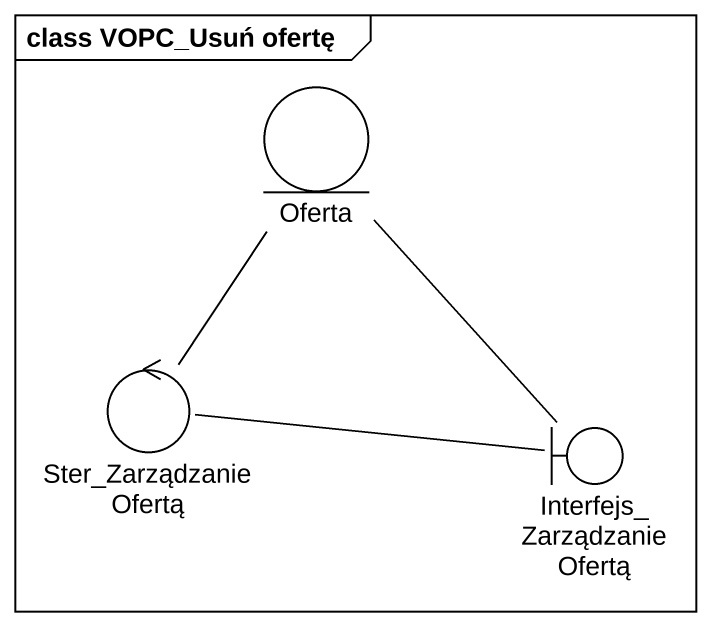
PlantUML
@startuml
mainframe class VOPC_Usuń ofertę
entity Oferta
control Ster_ZarządzanieOfertą
boundary Interfejs_ZarządzanieOfertą
Oferta -- Ster_ZarządzanieOfertą
Interfejs_ZarządzanieOfertą -up- Oferta
Interfejs_ZarządzanieOfertą -left- Ster_ZarządzanieOfertą
@enduml
